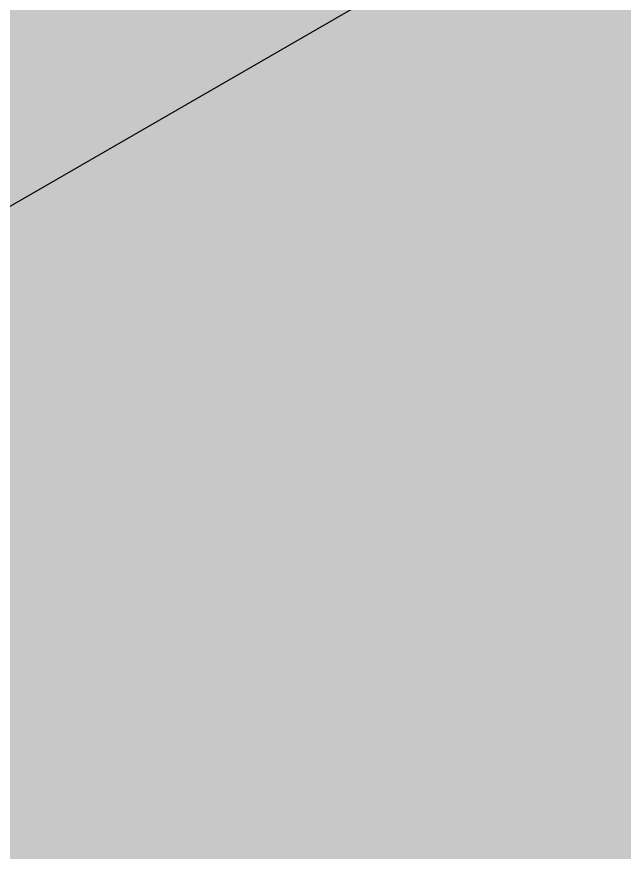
# Model space of a CAD drawing. Header units: metres. Extents: x 97 to 197, y 104 to 205.
# Drawn here: x 150.908 to 151.369, y 138.379 to 139.013 of the extents above; entities that cross this region are included whole.
import ezdxf

# ---------------------------------------------------------------- set-up
doc = ezdxf.new("R2010")
doc.units = ezdxf.units.M
doc.layers.add('00-AUX1', color=200, linetype='Continuous', plot=False)
doc.layers.add('18-HATCH', color=1, linetype='Continuous')
doc.layers.add('24-FAC_6º', color=8, linetype='Continuous')

msp = doc.modelspace()

# ---------------------------------------------------------------- hatches: boundary and pattern name
at = {"layer": '18-HATCH', "true_color": 0xadddf7, "transparency": 33554508}
h = msp.add_hatch(color=141, dxfattribs=at)
h.dxf.hatch_style = 1
h.paths.add_polyline_path([(153.94813, 139.85973), (153.5895, 139.65268), (153.10307, 140.1391), (150.59899, 138.69336), (151.87466, 133.93249), (151.51603, 133.72543), (149.99969, 136.35181), (146.9686, 134.60181), (147.39296, 133.86681), (147.30635, 133.81681), (148.92696, 131.00983), (157.17448, 135.77154), (147.16447, 153.10938), (138.91695, 148.34768), (140.66675, 145.31693), (140.75336, 145.36693), (140.93687, 145.04908), (145.53713, 147.70504), (144.43905, 148.80312), (144.79768, 149.01018)])
at = {"layer": '18-HATCH', "transparency": 33554559}
h = msp.add_hatch(color=252, dxfattribs=at)
h.dxf.hatch_style = 1
h.paths.add_polyline_path([(149.12028, 141.50758), (148.63864, 141.98921), (148.96761, 141.41943)])
h.paths.add_polyline_path([(149.67931, 140.87246), (149.62611, 141.00175), (149.15443, 141.47342), (148.99093, 141.37903), (149.22804, 140.96834), (149.38238, 140.70103)])
h.paths.add_polyline_path([(148.92431, 141.39443), (148.50506, 142.12059), (148.46175, 142.09559), (148.88101, 141.36943)])
h.paths.add_polyline_path([(149.33908, 140.67603), (149.18474, 140.94334), (148.94931, 141.35113), (148.90601, 141.32613), (149.14144, 140.91834), (149.29577, 140.65103)])
h.paths.add_polyline_path([(148.46427, 142.16359), (148.36544, 142.26242), (148.43294, 142.1455)])
h.paths.add_polyline_path([(149.99969, 136.35181), (151.20846, 134.25815), (151.68664, 134.25815), (149.12466, 138.69563), (148.76603, 138.48857), (148.79103, 138.44527), (145.67334, 136.64527), (146.37737, 135.42586), (146.46397, 135.47586), (146.89296, 134.73283), (146.80635, 134.68283), (147.05154, 134.25815), (147.16701, 134.25815), (146.9686, 134.60181)])
h.paths.add_polyline_path([(147.39296, 133.86681), (147.16701, 134.25815), (147.05154, 134.25815), (147.30635, 133.81681)])
h.paths.add_polyline_path([(151.87466, 133.93249), (151.68664, 134.25815), (151.20846, 134.25815), (151.51603, 133.72543)])
h.paths.add_polyline_path([(149.74885, 143.49332), (149.73188, 143.51029), (150.09154, 143.72067), (149.17206, 144.64365), (148.80845, 144.43372), (148.7993, 144.44287), (147.83696, 143.88725), (147.89186, 143.83235), (147.92418, 143.85101), (148.81883, 142.95637)])
h.paths.add_polyline_path([(150.36733, 138.79505), (149.9145, 139.57937), (149.91368, 139.57889), (149.8895, 139.62267), (149.39233, 140.4838), (148.91483, 140.20811)])
h.paths.add_polyline_path([(153.10307, 140.1391), (153.5895, 139.65268), (153.94813, 139.85973), (152.72385, 141.084), (152.36522, 140.87695), (152.18044, 141.06174), (150.70512, 140.20996), (150.7672, 140.10244), (151.01278, 139.67709), (151.0576, 139.59946), (150.45017, 139.24876), (150.59899, 138.69336)])
h.paths.add_polyline_path([(150.99847, 139.60187), (150.96948, 139.65209), (150.73722, 140.05437), (150.28286, 139.79205), (150.32342, 139.72181), (150.44169, 139.28041)])
h.paths.add_polyline_path([(150.71847, 140.08684), (150.66182, 140.18496), (150.20747, 139.92264), (150.26411, 139.82452)])

# ---------------------------------------------------------------- linework, layer by layer
at = {"layer": '00-AUX1'}
msp.add_lwpolyline([(138.91695, 148.34768), (147.16447, 153.10938), (157.17448, 135.77154), (148.92696, 131.00983), (147.30635, 133.81681), (147.39296, 133.86681), (146.9686, 134.60181), (149.99969, 136.35181), (151.51603, 133.72543), (151.87466, 133.93249), (150.59899, 138.69336), (153.10307, 140.1391), (153.5895, 139.65268), (153.94813, 139.85973), (144.79768, 149.01018), (144.43905, 148.80312), (145.53713, 147.70504), (140.93687, 145.04908), (140.75336, 145.36693), (140.66675, 145.31693), (138.91695, 148.34768)], dxfattribs=at)
at = {"layer": '24-FAC_6º'}
msp.add_line((150.59899, 138.69336), (153.10307, 140.1391), dxfattribs=at)

doc.saveas('drawing.dxf')
